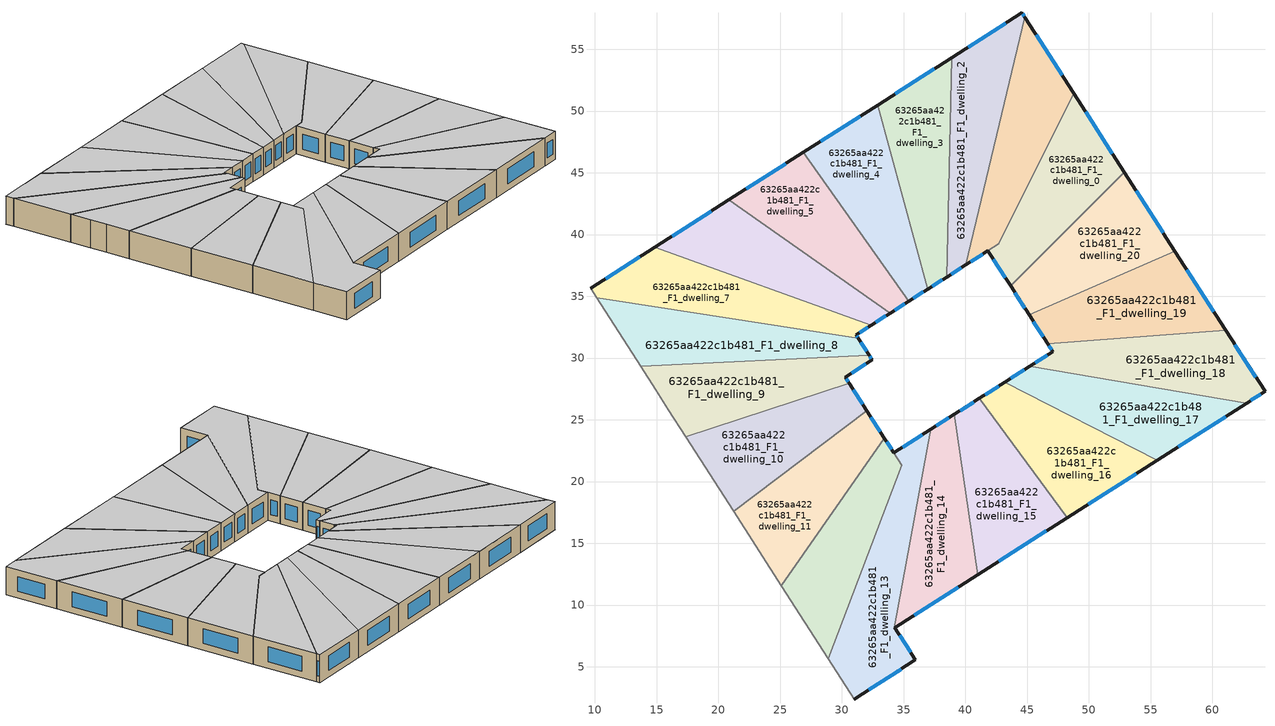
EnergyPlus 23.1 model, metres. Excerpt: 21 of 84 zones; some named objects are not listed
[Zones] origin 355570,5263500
63265aa422c1b481_F1_dwelling_0
 floor to 63265aa422c1b481_F0_dwelling_0 (EU_floor_Construction): 48.77,51.43 52.87,45.04 43.66,35.83 41.83,38.69 42.69,39.24 z3
 wall outside (EU_wall_Construction): 52.87,45.04 48.77,51.43 / 41.83,38.69 43.66,35.83 z3:6
 wall to 63265aa422c1b481_F1_dwelling_20 (EU_wall_Construction): 43.66,35.83 52.87,45.04 z3:6
 wall to 63265aa422c1b481_F1_dwelling_1 (EU_wall_Construction): 42.69,39.24 41.83,38.69 / 48.77,51.43 42.7,39.24 z3:6
 window (EU_Window_Construction): 51.91,46.54 49.73,49.93 / 42.26,38.02 43.23,36.5 z3.7:5.3
 ceiling to 63265aa422c1b481_F2_dwelling_0 (EU_floor_Construction): 52.87,45.04 48.77,51.43 42.69,39.24 41.83,38.69 43.66,35.83 z6
63265aa422c1b481_F1_dwelling_1
 floor to 63265aa422c1b481_F0_dwelling_1 (EU_floor_Construction): 44.81,57.61 48.77,51.43 42.69,39.24 40.02,37.53 z3
 wall outside (EU_wall_Construction): 48.77,51.43 44.81,57.61 / 40.02,37.53 41.83,38.69 z3:6
 wall to 63265aa422c1b481_F1_dwelling_2 (EU_wall_Construction): 44.81,57.61 40.02,37.53 z3:6
 window (EU_Window_Construction): 47.84,52.88 45.74,56.16 / 40.45,37.8 41.41,38.42 z3.7:5.3
 ceiling to 63265aa422c1b481_F2_dwelling_1 (EU_floor_Construction): 42.69,39.24 48.77,51.43 44.81,57.61 40.02,37.53 z6
63265aa422c1b481_F1_dwelling_10
 floor to 63265aa422c1b481_F0_dwelling_10 (EU_floor_Construction): 30.6,27.96 32.03,25.74 21.25,17.59 17.38,23.61 z3
 wall outside (EU_wall_Construction): 32.03,25.74 30.6,27.96 z3:6
 wall adiabatic (EU_wall_Construction): 17.38,23.61 21.25,17.59 z3:6
 wall to 63265aa422c1b481_F1_dwelling_9 (EU_wall_Construction): 30.6,27.96 17.38,23.61 z3:6
 wall to 63265aa422c1b481_F1_dwelling_11 (EU_wall_Construction): 21.25,17.59 32.03,25.74 z3:6
 window (EU_Window_Construction): 31.69,26.26 30.93,27.44 z3.7:5.3
 ceiling to 63265aa422c1b481_F2_dwelling_10 (EU_floor_Construction): 32.03,25.74 30.6,27.96 17.38,23.61 21.25,17.59 z6
63265aa422c1b481_F1_dwelling_11
 floor to 63265aa422c1b481_F0_dwelling_11 (EU_floor_Construction): 32.03,25.74 33.46,23.52 25.11,11.57 21.25,17.59 z3
 wall outside (EU_wall_Construction): 33.46,23.52 32.03,25.74 z3:6
 wall adiabatic (EU_wall_Construction): 21.25,17.59 25.11,11.57 z3:6
 wall to 63265aa422c1b481_F1_dwelling_12 (EU_wall_Construction): 25.11,11.57 33.46,23.52 z3:6
 window (EU_Window_Construction): 33.12,24.04 32.36,25.22 z3.7:5.3
 ceiling to 63265aa422c1b481_F2_dwelling_11 (EU_floor_Construction): 25.11,11.57 33.46,23.52 32.03,25.74 21.25,17.59 z6
63265aa422c1b481_F1_dwelling_12
 floor to 63265aa422c1b481_F0_dwelling_12 (EU_floor_Construction): 34.22,22.32 34.86,21.32 28.92,5.64 25.11,11.57 33.46,23.52 z3
 wall outside (EU_wall_Construction): 34.22,22.32 33.46,23.52 z3:6
 wall adiabatic (EU_wall_Construction): 25.11,11.57 28.92,5.64 z3:6
 wall to 63265aa422c1b481_F1_dwelling_13 (EU_wall_Construction): 28.92,5.64 34.86,21.32 34.22,22.32 z3:6
 window (EU_Window_Construction): 34.04,22.6 33.64,23.24 z3.7:5.3
 ceiling to 63265aa422c1b481_F2_dwelling_12 (EU_floor_Construction): 28.92,5.64 34.86,21.32 34.22,22.32 33.46,23.52 25.11,11.57 z6
63265aa422c1b481_F1_dwelling_13
 floor to 63265aa422c1b481_F0_dwelling_13 (EU_floor_Construction): 37.2,24.22 34.27,8.16 34.28,8.16 35.97,5.55 31.01,2.38 28.92,5.64 34.86,21.33 34.22,22.32 z3
 wall outside (EU_wall_Construction): 31.01,2.38 35.97,5.55 34.28,8.16 / 37.2,24.22 34.22,22.32 z3:6
 wall adiabatic (EU_wall_Construction): 28.92,5.64 31.01,2.38 z3:6
 wall to 63265aa422c1b481_F1_dwelling_14 (EU_wall_Construction): 34.27,8.16 37.2,24.22 / 34.27,8.16 34.28,8.17 z3:6
 window (EU_Window_Construction): 35.57,6.16 34.68,7.55 / 32.18,3.13 34.8,4.81 / 36.5,23.77 34.92,22.76 z3.7:5.3
 ceiling to 63265aa422c1b481_F2_dwelling_13 (EU_floor_Construction): 35.97,5.55 34.28,8.16 34.27,8.16 37.2,24.22 34.22,22.32 34.86,21.33 28.92,5.64 31.01,2.38 z6
63265aa422c1b481_F1_dwelling_14
 floor to 63265aa422c1b481_F0_dwelling_14 (EU_floor_Construction): 39.1,25.43 41.02,12.46 34.28,8.17 34.27,8.16 37.2,24.22 z3
 wall outside (EU_wall_Construction): 34.28,8.17 41.02,12.46 / 39.1,25.43 37.2,24.22 z3:6
 wall to 63265aa422c1b481_F1_dwelling_15 (EU_wall_Construction): 41.02,12.46 39.1,25.43 z3:6
 window (EU_Window_Construction): 35.86,9.17 39.43,11.45 / 38.65,25.14 37.64,24.5 z3.7:5.3
 ceiling to 63265aa422c1b481_F2_dwelling_14 (EU_floor_Construction): 41.02,12.46 39.1,25.43 37.2,24.22 34.27,8.16 34.28,8.17 z6
63265aa422c1b481_F1_dwelling_15
 floor to 63265aa422c1b481_F0_dwelling_15 (EU_floor_Construction): 41.14,26.73 48.27,17.09 41.02,12.46 39.1,25.43 z3
 wall outside (EU_wall_Construction): 41.14,26.73 39.1,25.43 / 41.02,12.46 48.27,17.09 z3:6
 wall to 63265aa422c1b481_F1_dwelling_16 (EU_wall_Construction): 48.27,17.09 41.14,26.73 z3:6
 window (EU_Window_Construction): 40.66,26.43 39.58,25.74 / 42.72,13.55 46.57,16 z3.7:5.3
 ceiling to 63265aa422c1b481_F2_dwelling_15 (EU_floor_Construction): 48.27,17.09 41.14,26.73 39.1,25.43 41.02,12.46 z6
63265aa422c1b481_F1_dwelling_16
 floor to 63265aa422c1b481_F0_dwelling_16 (EU_floor_Construction): 55.53,21.72 48.27,17.09 41.14,26.73 43.19,28.04 z3
 wall outside (EU_wall_Construction): 43.19,28.04 41.14,26.73 / 48.27,17.09 55.53,21.72 z3:6
 wall to 63265aa422c1b481_F1_dwelling_17 (EU_wall_Construction): 55.53,21.72 43.19,28.04 z3:6
 window (EU_Window_Construction): 42.71,27.73 41.62,27.04 / 49.97,18.17 53.82,20.63 z3.7:5.3
 ceiling to 63265aa422c1b481_F2_dwelling_16 (EU_floor_Construction): 55.53,21.72 43.19,28.04 41.14,26.73 48.27,17.09 z6
63265aa422c1b481_F1_dwelling_17
 floor to 63265aa422c1b481_F0_dwelling_17 (EU_floor_Construction): 62.78,26.34 55.53,21.72 43.19,28.04 45.23,29.34 z3
 wall outside (EU_wall_Construction): 45.23,29.34 43.19,28.04 / 55.53,21.72 62.78,26.34 z3:6
 wall to 63265aa422c1b481_F1_dwelling_18 (EU_wall_Construction): 62.78,26.34 45.23,29.34 z3:6
 window (EU_Window_Construction): 44.75,29.04 43.67,28.34 / 57.23,22.8 61.08,25.26 z3.7:5.3
 ceiling to 63265aa422c1b481_F2_dwelling_17 (EU_floor_Construction): 62.78,26.34 45.23,29.34 43.19,28.04 55.53,21.72 z6
63265aa422c1b481_F1_dwelling_18
 floor to 63265aa422c1b481_F0_dwelling_18 (EU_floor_Construction): 61.08,32.26 64.27,27.29 62.78,26.34 45.23,29.34 47.08,30.52 46.67,31.16 z3
 wall outside (EU_wall_Construction): 46.67,31.16 47.08,30.52 45.23,29.34 / 62.78,26.34 64.27,27.29 61.08,32.26 z3:6
 wall to 63265aa422c1b481_F1_dwelling_19 (EU_wall_Construction): 61.08,32.26 46.67,31.16 z3:6
 window (EU_Window_Construction): 46.64,30.24 45.67,29.62 / 46.76,31.01 46.98,30.67 / 63.52,28.46 61.83,31.09 / 63.13,26.57 63.92,27.07 z3.7:5.3
 ceiling to 63265aa422c1b481_F2_dwelling_18 (EU_floor_Construction): 64.27,27.29 61.08,32.26 46.67,31.16 47.08,30.52 45.23,29.34 62.78,26.34 z6
63265aa422c1b481_F1_dwelling_19
 floor to 63265aa422c1b481_F0_dwelling_19 (EU_floor_Construction): 56.97,38.65 61.08,32.26 46.67,31.16 45.17,33.5 z3
 wall outside (EU_wall_Construction): 45.17,33.5 46.67,31.16 / 61.08,32.26 56.97,38.65 z3:6
 wall to 63265aa422c1b481_F1_dwelling_20 (EU_wall_Construction): 56.97,38.65 45.17,33.5 z3:6
 window (EU_Window_Construction): 45.52,32.95 46.32,31.71 / 60.11,33.76 57.94,37.15 z3.7:5.3
 ceiling to 63265aa422c1b481_F2_dwelling_19 (EU_floor_Construction): 61.08,32.26 56.97,38.65 45.17,33.5 46.67,31.16 z6
63265aa422c1b481_F1_dwelling_2
 floor to 63265aa422c1b481_F0_dwelling_2 (EU_floor_Construction): 44.59,57.95 44.81,57.61 40.02,37.53 38.49,36.56 38.92,54.33 z3
 wall outside (EU_wall_Construction): 38.49,36.56 40.02,37.53 / 44.81,57.61 44.59,57.95 38.92,54.33 z3:6
 wall to 63265aa422c1b481_F1_dwelling_3 (EU_wall_Construction): 38.92,54.33 38.49,36.56 z3:6
 window (EU_Window_Construction): 38.85,36.79 39.66,37.3 / 43.26,57.1 40.25,55.18 / 44.76,57.69 44.64,57.87 z3.7:5.3
 ceiling to 63265aa422c1b481_F2_dwelling_2 (EU_floor_Construction): 40.02,37.53 44.81,57.61 44.59,57.95 38.92,54.33 38.49,36.56 z6
63265aa422c1b481_F1_dwelling_20
 floor to 63265aa422c1b481_F0_dwelling_20 (EU_floor_Construction): 52.87,45.04 56.97,38.65 45.17,33.5 43.66,35.83 z3
 wall outside (EU_wall_Construction): 43.66,35.83 45.17,33.5 / 56.97,38.65 52.87,45.04 z3:6
 window (EU_Window_Construction): 44.02,35.29 44.81,34.05 / 56.01,40.15 53.84,43.54 z3.7:5.3
 ceiling to 63265aa422c1b481_F2_dwelling_20 (EU_floor_Construction): 56.97,38.65 52.87,45.04 43.66,35.83 45.17,33.5 z6
63265aa422c1b481_F1_dwelling_3
 floor to 63265aa422c1b481_F0_dwelling_3 (EU_floor_Construction): 38.92,54.33 38.49,36.56 36.96,35.59 32.9,50.49 z3
 wall outside (EU_wall_Construction): 36.97,35.59 38.49,36.56 / 38.92,54.33 32.9,50.49 z3:6
 wall to 63265aa422c1b481_F1_dwelling_4 (EU_wall_Construction): 32.9,50.49 36.96,35.59 z3:6
 window (EU_Window_Construction): 37.32,35.81 38.13,36.33 / 37.5,53.42 34.31,51.39 z3.7:5.3
 ceiling to 63265aa422c1b481_F2_dwelling_3 (EU_floor_Construction): 38.49,36.56 38.92,54.33 32.9,50.49 36.96,35.59 z6
63265aa422c1b481_F1_dwelling_4
 floor to 63265aa422c1b481_F0_dwelling_4 (EU_floor_Construction): 32.9,50.49 36.96,35.59 35.44,34.61 26.88,46.64 z3
 wall outside (EU_wall_Construction): 35.44,34.61 36.97,35.59 / 32.9,50.49 26.88,46.64 z3:6
 wall to 63265aa422c1b481_F1_dwelling_5 (EU_wall_Construction): 26.88,46.64 35.44,34.61 z3:6
 window (EU_Window_Construction): 35.8,34.84 36.61,35.36 / 31.49,49.58 28.29,47.55 z3.7:5.3
 ceiling to 63265aa422c1b481_F2_dwelling_4 (EU_floor_Construction): 36.96,35.59 32.9,50.49 26.88,46.64 35.44,34.61 z6
63265aa422c1b481_F1_dwelling_5
 floor to 63265aa422c1b481_F0_dwelling_5 (EU_floor_Construction): 26.88,46.64 35.44,34.61 33.91,33.64 20.86,42.8 z3
 wall outside (EU_wall_Construction): 33.91,33.64 35.44,34.61 / 26.88,46.64 20.86,42.8 z3:6
 wall to 63265aa422c1b481_F1_dwelling_6 (EU_wall_Construction): 20.86,42.8 33.91,33.64 z3:6
 window (EU_Window_Construction): 34.27,33.87 35.08,34.38 / 25.47,45.74 22.28,43.7 z3.7:5.3
 ceiling to 63265aa422c1b481_F2_dwelling_5 (EU_floor_Construction): 35.44,34.61 26.88,46.64 20.86,42.8 33.91,33.64 z6
63265aa422c1b481_F1_dwelling_6
 floor to 63265aa422c1b481_F0_dwelling_6 (EU_floor_Construction): 33.91,33.64 32.38,32.66 14.84,38.96 20.86,42.8 z3
 wall outside (EU_wall_Construction): 32.38,32.66 33.91,33.64 / 20.86,42.8 14.84,38.96 z3:6
 wall to 63265aa422c1b481_F1_dwelling_7 (EU_wall_Construction): 14.84,38.96 32.38,32.66 z3:6
 window (EU_Window_Construction): 32.74,32.89 33.55,33.41 / 19.45,41.9 16.26,39.86 z3.7:5.3
 ceiling to 63265aa422c1b481_F2_dwelling_6 (EU_floor_Construction): 33.91,33.64 20.86,42.8 14.84,38.96 32.38,32.66 z6
63265aa422c1b481_F1_dwelling_7
 floor to 63265aa422c1b481_F0_dwelling_7 (EU_floor_Construction): 32.38,32.66 31.15,31.88 31.33,31.61 10.14,34.89 9.65,35.65 14.84,38.96 z3
 wall outside (EU_wall_Construction): 31.33,31.61 31.15,31.88 32.38,32.66 / 14.84,38.96 9.65,35.65 z3:6
 wall adiabatic (EU_wall_Construction): 9.65,35.65 10.14,34.89 z3:6
 wall to 63265aa422c1b481_F1_dwelling_8 (EU_wall_Construction): 10.14,34.89 31.33,31.61 z3:6
 window (EU_Window_Construction): 31.44,32.06 32.09,32.48 / 31.29,31.67 31.19,31.82 / 13.63,38.18 10.87,36.43 z3.7:5.3
 ceiling to 63265aa422c1b481_F2_dwelling_7 (EU_floor_Construction): 31.33,31.61 31.15,31.88 32.38,32.66 14.84,38.96 9.65,35.65 10.14,34.89 z6
63265aa422c1b481_F1_dwelling_8
 floor to 63265aa422c1b481_F0_dwelling_8 (EU_floor_Construction): 31.33,31.61 32.21,30.23 13.7,29.35 10.14,34.89 z3
 wall outside (EU_wall_Construction): 32.21,30.23 31.33,31.61 z3:6
 wall adiabatic (EU_wall_Construction): 10.14,34.89 13.71,29.35 z3:6
 wall to 63265aa422c1b481_F1_dwelling_9 (EU_wall_Construction): 13.7,29.35 32.21,30.23 z3:6
 window (EU_Window_Construction): 32,30.55 31.53,31.28 z3.7:5.3
 ceiling to 63265aa422c1b481_F2_dwelling_8 (EU_floor_Construction): 32.21,30.23 31.33,31.61 10.14,34.89 13.7,29.35 z6
63265aa422c1b481_F1_dwelling_9
 floor to 63265aa422c1b481_F0_dwelling_9 (EU_floor_Construction): 32.21,30.23 32.45,29.85 30.28,28.45 30.6,27.96 17.38,23.61 15.96,25.83 14.94,27.42 13.7,29.35 z3
 wall outside (EU_wall_Construction): 30.6,27.96 30.28,28.45 32.45,29.85 32.21,30.23 z3:6
 wall adiabatic (EU_wall_Construction): 13.71,29.35 14.94,27.42 15.96,25.83 17.38,23.61 z3:6
 window (EU_Window_Construction): 32.39,29.94 32.27,30.14 / 30.79,28.78 31.94,29.52 / 30.53,28.08 30.36,28.34 z3.7:5.3
 ceiling to 63265aa422c1b481_F2_dwelling_9 (EU_floor_Construction): 30.6,27.96 30.28,28.45 32.45,29.85 32.21,30.23 13.7,29.35 14.94,27.42 15.96,25.83 17.38,23.61 z6
[Building]
EU S2 Campaign: North Axis=0; Terrain=City; Solar Distribution=FullExterior
[Site:Location]
Budapest.Ferenc.Liszt.Intl.AP: Latitude=47.437; Longitude=19.256; Time Zone=1; Elevation=185
[SizingPeriod:WeatherFileDays]
AnnualSizingPeriod: Begin Month=1; Begin Day of Month=1; End Month=12; End Day of Month=31; Day of Week for Start Day=Monday; Use Weather File Daylight Saving Period=No; Use Weather File Rain and Snow Indicators=No
[MATERIAL]
EU_InternalMass_Material: Roughness=MediumRough; Thickness=0.1; Conductivity=1; Density=1800; Specific Heat=900; Thermal Absorptance=0.9; Solar Absorptance=0.7; Visible Absorptance=0.7
[MATERIAL:NOMASS] Roughness=MediumRough; Thermal Absorptance=0.9; Solar Absorptance=0.7; Visible Absorptance=0.7
Name | Thermal Resistance
EU_wall_NoMass | 0.832559
EU_floor_NoMass | 0.872794
[WINDOWMATERIAL:SIMPLEGLAZINGSYSTEM]
EU_Window_SimpleGlazing: UFactor=2.79869; Solar Heat Gain Coefficient=0.75; Visible Transmittance=0.75
[CONSTRUCTION]
EU_wall_Construction: EU_wall_NoMass
EU_floor_Construction: EU_floor_NoMass
EU_Window_Construction: EU_Window_SimpleGlazing
EU_InternalMass_Construction: EU_InternalMass_Material
[ZONE] Type=1; Multiplier=1; Ceiling Height=autocalculate; Floor Area=autocalculate; Part of Total Floor Area=Yes
Name | Volume
63265aa422c1b481_F1_dwelling_0 | 198.924
63265aa422c1b481_F1_dwelling_1 | 197.02
63265aa422c1b481_F1_dwelling_10 | 197.993
63265aa422c1b481_F1_dwelling_11; 63265aa422c1b481_F1_dwelling_2; 63265aa422c1b481_F1_dwelling_4 | 197.985
63265aa422c1b481_F1_dwelling_12 | 195.129
63265aa422c1b481_F1_dwelling_13 | 214.574
63265aa422c1b481_F1_dwelling_14 | 184.165
63265aa422c1b481_F1_dwelling_15 | 197.976
63265aa422c1b481_F1_dwelling_16 | 198.018
63265aa422c1b481_F1_dwelling_17 | 197.974
63265aa422c1b481_F1_dwelling_18 | 197.997
63265aa422c1b481_F1_dwelling_19 | 197.949
63265aa422c1b481_F1_dwelling_20 | 197.999
63265aa422c1b481_F1_dwelling_3 | 197.994
63265aa422c1b481_F1_dwelling_5 | 197.982
63265aa422c1b481_F1_dwelling_6 | 198.004
63265aa422c1b481_F1_dwelling_7 | 197.967
63265aa422c1b481_F1_dwelling_8 | 197.989
63265aa422c1b481_F1_dwelling_9 | 197.981
[INTERNALMASS] Construction=EU_InternalMass_Construction
Name | Zone or ZoneList | Surface Area
63265aa422c1b481_F1_dwelling_0_EU_InternalMass | 63265aa422c1b481_F1_dwelling_0 | 66.3074
63265aa422c1b481_F1_dwelling_1_EU_InternalMass | 63265aa422c1b481_F1_dwelling_1 | 65.6717
63265aa422c1b481_F1_dwelling_2_EU_InternalMass | 63265aa422c1b481_F1_dwelling_2 | 65.9951
63265aa422c1b481_F1_dwelling_3_EU_InternalMass | 63265aa422c1b481_F1_dwelling_3 | 65.9982
63265aa422c1b481_F1_dwelling_4_EU_InternalMass | 63265aa422c1b481_F1_dwelling_4 | 65.9948
63265aa422c1b481_F1_dwelling_5_EU_InternalMass | 63265aa422c1b481_F1_dwelling_5 | 65.994
63265aa422c1b481_F1_dwelling_6_EU_InternalMass | 63265aa422c1b481_F1_dwelling_6 | 66.0013
63265aa422c1b481_F1_dwelling_7_EU_InternalMass | 63265aa422c1b481_F1_dwelling_7 | 65.989
63265aa422c1b481_F1_dwelling_8_EU_InternalMass | 63265aa422c1b481_F1_dwelling_8 | 65.9962
63265aa422c1b481_F1_dwelling_9_EU_InternalMass | 63265aa422c1b481_F1_dwelling_9 | 65.994
63265aa422c1b481_F1_dwelling_10_EU_InternalMass | 63265aa422c1b481_F1_dwelling_10 | 65.9976
63265aa422c1b481_F1_dwelling_11_EU_InternalMass | 63265aa422c1b481_F1_dwelling_11 | 65.995
63265aa422c1b481_F1_dwelling_12_EU_InternalMass | 63265aa422c1b481_F1_dwelling_12 | 65.0457
63265aa422c1b481_F1_dwelling_13_EU_InternalMass | 63265aa422c1b481_F1_dwelling_13 | 71.5251
63265aa422c1b481_F1_dwelling_14_EU_InternalMass | 63265aa422c1b481_F1_dwelling_14 | 61.4068
63265aa422c1b481_F1_dwelling_15_EU_InternalMass | 63265aa422c1b481_F1_dwelling_15 | 65.992
63265aa422c1b481_F1_dwelling_16_EU_InternalMass | 63265aa422c1b481_F1_dwelling_16 | 66.0059
63265aa422c1b481_F1_dwelling_17_EU_InternalMass | 63265aa422c1b481_F1_dwelling_17 | 65.9913
63265aa422c1b481_F1_dwelling_18_EU_InternalMass | 63265aa422c1b481_F1_dwelling_18 | 65.999
63265aa422c1b481_F1_dwelling_19_EU_InternalMass | 63265aa422c1b481_F1_dwelling_19 | 65.9831
63265aa422c1b481_F1_dwelling_20_EU_InternalMass | 63265aa422c1b481_F1_dwelling_20 | 65.9996
[OTHEREQUIPMENT] Fuel Type=Electricity; Design Level Calculation Method=Watts/Area; Power per Zone Floor Area=1; Fraction Latent=0; Fraction Radiant=0; Fraction Lost=0; Carbon Dioxide Generation Rate=0; EndUse Subcategory=EU_Step8_InternalGains
Name | Zone or ZoneList or Space or SpaceList | Schedule
EU_Step8_InternalGain_63265aa422c1b481_F1_dwelling_0_f000 | 63265aa422c1b481_F1_dwelling_0 | EU_Step8_GainSchedule_63265aa422c1b481_F1_dwelling_0_f000
EU_Step8_InternalGain_63265aa422c1b481_F1_dwelling_1_f000 | 63265aa422c1b481_F1_dwelling_1 | EU_Step8_GainSchedule_63265aa422c1b481_F1_dwelling_1_f000
EU_Step8_InternalGain_63265aa422c1b481_F1_dwelling_2_f000 | 63265aa422c1b481_F1_dwelling_2 | EU_Step8_GainSchedule_63265aa422c1b481_F1_dwelling_2_f000
EU_Step8_InternalGain_63265aa422c1b481_F1_dwelling_3_f000 | 63265aa422c1b481_F1_dwelling_3 | EU_Step8_GainSchedule_63265aa422c1b481_F1_dwelling_3_f000
EU_Step8_InternalGain_63265aa422c1b481_F1_dwelling_4_f000 | 63265aa422c1b481_F1_dwelling_4 | EU_Step8_GainSchedule_63265aa422c1b481_F1_dwelling_4_f000
EU_Step8_InternalGain_63265aa422c1b481_F1_dwelling_5_f000 | 63265aa422c1b481_F1_dwelling_5 | EU_Step8_GainSchedule_63265aa422c1b481_F1_dwelling_5_f000
EU_Step8_InternalGain_63265aa422c1b481_F1_dwelling_6_f000 | 63265aa422c1b481_F1_dwelling_6 | EU_Step8_GainSchedule_63265aa422c1b481_F1_dwelling_6_f000
EU_Step8_InternalGain_63265aa422c1b481_F1_dwelling_7_f000 | 63265aa422c1b481_F1_dwelling_7 | EU_Step8_GainSchedule_63265aa422c1b481_F1_dwelling_7_f000
EU_Step8_InternalGain_63265aa422c1b481_F1_dwelling_8_f000 | 63265aa422c1b481_F1_dwelling_8 | EU_Step8_GainSchedule_63265aa422c1b481_F1_dwelling_8_f000
EU_Step8_InternalGain_63265aa422c1b481_F1_dwelling_9_f000 | 63265aa422c1b481_F1_dwelling_9 | EU_Step8_GainSchedule_63265aa422c1b481_F1_dwelling_9_f000
EU_Step8_InternalGain_63265aa422c1b481_F1_dwelling_10_f000 | 63265aa422c1b481_F1_dwelling_10 | EU_Step8_GainSchedule_63265aa422c1b481_F1_dwelling_10_f000
EU_Step8_InternalGain_63265aa422c1b481_F1_dwelling_11_f000 | 63265aa422c1b481_F1_dwelling_11 | EU_Step8_GainSchedule_63265aa422c1b481_F1_dwelling_11_f000
EU_Step8_InternalGain_63265aa422c1b481_F1_dwelling_12_f000 | 63265aa422c1b481_F1_dwelling_12 | EU_Step8_GainSchedule_63265aa422c1b481_F1_dwelling_12_f000
EU_Step8_InternalGain_63265aa422c1b481_F1_dwelling_13_f000 | 63265aa422c1b481_F1_dwelling_13 | EU_Step8_GainSchedule_63265aa422c1b481_F1_dwelling_13_f000
EU_Step8_InternalGain_63265aa422c1b481_F1_dwelling_14_f000 | 63265aa422c1b481_F1_dwelling_14 | EU_Step8_GainSchedule_63265aa422c1b481_F1_dwelling_14_f000
EU_Step8_InternalGain_63265aa422c1b481_F1_dwelling_15_f000 | 63265aa422c1b481_F1_dwelling_15 | EU_Step8_GainSchedule_63265aa422c1b481_F1_dwelling_15_f000
EU_Step8_InternalGain_63265aa422c1b481_F1_dwelling_16_f000 | 63265aa422c1b481_F1_dwelling_16 | EU_Step8_GainSchedule_63265aa422c1b481_F1_dwelling_16_f000
EU_Step8_InternalGain_63265aa422c1b481_F1_dwelling_17_f000 | 63265aa422c1b481_F1_dwelling_17 | EU_Step8_GainSchedule_63265aa422c1b481_F1_dwelling_17_f000
EU_Step8_InternalGain_63265aa422c1b481_F1_dwelling_18_f000 | 63265aa422c1b481_F1_dwelling_18 | EU_Step8_GainSchedule_63265aa422c1b481_F1_dwelling_18_f000
EU_Step8_InternalGain_63265aa422c1b481_F1_dwelling_19_f000 | 63265aa422c1b481_F1_dwelling_19 | EU_Step8_GainSchedule_63265aa422c1b481_F1_dwelling_19_f000
EU_Step8_InternalGain_63265aa422c1b481_F1_dwelling_20_f000 | 63265aa422c1b481_F1_dwelling_20 | EU_Step8_GainSchedule_63265aa422c1b481_F1_dwelling_20_f000
[ZONEVENTILATION:DESIGNFLOWRATE] Schedule=EU_AlwaysOn; Design Flow Rate Calculation Method=AirChanges/Hour; Air Changes per Hour=0.475469; Ventilation Type=Natural; Fan Pressure Rise=0; Fan Total Efficiency=1; Constant Term Coefficient=1; Temperature Term Coefficient=0; Velocity Term Coefficient=0; Velocity Squared Term Coefficient=0; Minimum Indoor Temperature=-100; Maximum Indoor Temperature=100; Delta Temperature=-100; Minimum Outdoor Temperature=-100; Maximum Outdoor Temperature=100; Maximum Wind Speed=40
Name | Zone or ZoneList or Space or SpaceList
EU_ConstantAir_63265aa422c1b481_F1_dwelling_0 | 63265aa422c1b481_F1_dwelling_0
EU_ConstantAir_63265aa422c1b481_F1_dwelling_1 | 63265aa422c1b481_F1_dwelling_1
EU_ConstantAir_63265aa422c1b481_F1_dwelling_2 | 63265aa422c1b481_F1_dwelling_2
EU_ConstantAir_63265aa422c1b481_F1_dwelling_3 | 63265aa422c1b481_F1_dwelling_3
EU_ConstantAir_63265aa422c1b481_F1_dwelling_4 | 63265aa422c1b481_F1_dwelling_4
EU_ConstantAir_63265aa422c1b481_F1_dwelling_5 | 63265aa422c1b481_F1_dwelling_5
EU_ConstantAir_63265aa422c1b481_F1_dwelling_6 | 63265aa422c1b481_F1_dwelling_6
EU_ConstantAir_63265aa422c1b481_F1_dwelling_7 | 63265aa422c1b481_F1_dwelling_7
EU_ConstantAir_63265aa422c1b481_F1_dwelling_8 | 63265aa422c1b481_F1_dwelling_8
EU_ConstantAir_63265aa422c1b481_F1_dwelling_9 | 63265aa422c1b481_F1_dwelling_9
EU_ConstantAir_63265aa422c1b481_F1_dwelling_10 | 63265aa422c1b481_F1_dwelling_10
EU_ConstantAir_63265aa422c1b481_F1_dwelling_11 | 63265aa422c1b481_F1_dwelling_11
EU_ConstantAir_63265aa422c1b481_F1_dwelling_12 | 63265aa422c1b481_F1_dwelling_12
EU_ConstantAir_63265aa422c1b481_F1_dwelling_13 | 63265aa422c1b481_F1_dwelling_13
EU_ConstantAir_63265aa422c1b481_F1_dwelling_14 | 63265aa422c1b481_F1_dwelling_14
EU_ConstantAir_63265aa422c1b481_F1_dwelling_15 | 63265aa422c1b481_F1_dwelling_15
EU_ConstantAir_63265aa422c1b481_F1_dwelling_16 | 63265aa422c1b481_F1_dwelling_16
EU_ConstantAir_63265aa422c1b481_F1_dwelling_17 | 63265aa422c1b481_F1_dwelling_17
EU_ConstantAir_63265aa422c1b481_F1_dwelling_18 | 63265aa422c1b481_F1_dwelling_18
EU_ConstantAir_63265aa422c1b481_F1_dwelling_19 | 63265aa422c1b481_F1_dwelling_19
EU_ConstantAir_63265aa422c1b481_F1_dwelling_20 | 63265aa422c1b481_F1_dwelling_20
[HVACTEMPLATE:ZONE:IDEALLOADSAIRSYSTEM] System Availability Schedule=EU_AlwaysOn; Maximum Heating Supply Air Temperature=50; Minimum Cooling Supply Air Temperature=13; Maximum Heating Supply Air Humidity Ratio=0.0156; Minimum Cooling Supply Air Humidity Ratio=0.0077; Heating Limit=NoLimit; Cooling Limit=NoLimit; Heating Availability Schedule=EU_AlwaysOn; Cooling Availability Schedule=EU_CoolingOff; Dehumidification Control Type=ConstantSensibleHeatRatio; Cooling Sensible Heat Ratio=0.7; Dehumidification Setpoint=60; Humidification Control Type=None; Humidification Setpoint=30; Outdoor Air Method=None; Outdoor Air Flow Rate per Person=0.00944; Outdoor Air Flow Rate per Zone Floor Area=0; Outdoor Air Flow Rate per Zone=0; Demand Controlled Ventilation Type=None; Outdoor Air Economizer Type=NoEconomizer; Heat Recovery Type=None; Sensible Heat Recovery Effectiveness=0.7; Latent Heat Recovery Effectiveness=0.65
Name | Template Thermostat
63265aa422c1b481_F1_dwelling_0 | EU_HeatOnly_63265aa422c1b481_F1_dwelling_0
63265aa422c1b481_F1_dwelling_1 | EU_HeatOnly_63265aa422c1b481_F1_dwelling_1
63265aa422c1b481_F1_dwelling_2 | EU_HeatOnly_63265aa422c1b481_F1_dwelling_2
63265aa422c1b481_F1_dwelling_3 | EU_HeatOnly_63265aa422c1b481_F1_dwelling_3
63265aa422c1b481_F1_dwelling_4 | EU_HeatOnly_63265aa422c1b481_F1_dwelling_4
63265aa422c1b481_F1_dwelling_5 | EU_HeatOnly_63265aa422c1b481_F1_dwelling_5
63265aa422c1b481_F1_dwelling_6 | EU_HeatOnly_63265aa422c1b481_F1_dwelling_6
63265aa422c1b481_F1_dwelling_7 | EU_HeatOnly_63265aa422c1b481_F1_dwelling_7
63265aa422c1b481_F1_dwelling_8 | EU_HeatOnly_63265aa422c1b481_F1_dwelling_8
63265aa422c1b481_F1_dwelling_9 | EU_HeatOnly_63265aa422c1b481_F1_dwelling_9
63265aa422c1b481_F1_dwelling_10 | EU_HeatOnly_63265aa422c1b481_F1_dwelling_10
63265aa422c1b481_F1_dwelling_11 | EU_HeatOnly_63265aa422c1b481_F1_dwelling_11
63265aa422c1b481_F1_dwelling_12 | EU_HeatOnly_63265aa422c1b481_F1_dwelling_12
63265aa422c1b481_F1_dwelling_13 | EU_HeatOnly_63265aa422c1b481_F1_dwelling_13
63265aa422c1b481_F1_dwelling_14 | EU_HeatOnly_63265aa422c1b481_F1_dwelling_14
63265aa422c1b481_F1_dwelling_15 | EU_HeatOnly_63265aa422c1b481_F1_dwelling_15
63265aa422c1b481_F1_dwelling_16 | EU_HeatOnly_63265aa422c1b481_F1_dwelling_16
63265aa422c1b481_F1_dwelling_17 | EU_HeatOnly_63265aa422c1b481_F1_dwelling_17
63265aa422c1b481_F1_dwelling_18 | EU_HeatOnly_63265aa422c1b481_F1_dwelling_18
63265aa422c1b481_F1_dwelling_19 | EU_HeatOnly_63265aa422c1b481_F1_dwelling_19
63265aa422c1b481_F1_dwelling_20 | EU_HeatOnly_63265aa422c1b481_F1_dwelling_20
[SIZING:ZONE] Zone Cooling Design Supply Air Temperature Input Method=SupplyAirTemperature; Zone Cooling Design Supply Air Temperature=13; Zone Heating Design Supply Air Temperature Input Method=SupplyAirTemperature; Zone Heating Design Supply Air Temperature=50; Zone Cooling Design Supply Air Humidity Ratio=0.008; Zone Heating Design Supply Air Humidity Ratio=0.008; Cooling Design Air Flow Method=DesignDay; Cooling Design Air Flow Rate=0; Cooling Minimum Air Flow per Zone Floor Area=0.000762; Cooling Minimum Air Flow=0; Cooling Minimum Air Flow Fraction=0.2; Heating Design Air Flow Method=DesignDay; Heating Design Air Flow Rate=0; Heating Maximum Air Flow per Zone Floor Area=0.002032; Heating Maximum Air Flow=0.141576; Heating Maximum Air Flow Fraction=0.3; Account for Dedicated Outdoor Air System=No; Dedicated Outdoor Air System Control Strategy=NeutralSupplyAir; Dedicated Outdoor Air Low Setpoint Temperature for Design=autosize; Dedicated Outdoor Air High Setpoint Temperature for Design=autosize; Zone Load Sizing Method=Sensible Load Only No Latent Load; Zone Latent Cooling Design Supply Air Humidity Ratio Input Method=HumidityRatioDifference; Zone Cooling Design Supply Air Humidity Ratio Difference=0.005; Zone Latent Heating Design Supply Air Humidity Ratio Input Method=HumidityRatioDifference; Zone Humidification Design Supply Air Humidity Ratio Difference=0.005
63265aa422c1b481_F1_dwelling_0; 63265aa422c1b481_F1_dwelling_1; 63265aa422c1b481_F1_dwelling_2; 63265aa422c1b481_F1_dwelling_3; 63265aa422c1b481_F1_dwelling_4; 63265aa422c1b481_F1_dwelling_5; 63265aa422c1b481_F1_dwelling_6; 63265aa422c1b481_F1_dwelling_7; 63265aa422c1b481_F1_dwelling_8; 63265aa422c1b481_F1_dwelling_9; 63265aa422c1b481_F1_dwelling_10; 63265aa422c1b481_F1_dwelling_11; 63265aa422c1b481_F1_dwelling_12; 63265aa422c1b481_F1_dwelling_13; 63265aa422c1b481_F1_dwelling_14; 63265aa422c1b481_F1_dwelling_15; 63265aa422c1b481_F1_dwelling_16; 63265aa422c1b481_F1_dwelling_17; 63265aa422c1b481_F1_dwelling_18; 63265aa422c1b481_F1_dwelling_19; 63265aa422c1b481_F1_dwelling_20
[SCHEDULE:CONSTANT]
Name | Hourly Value
EU_AlwaysOn | 1
EU_CoolingOff | 0
[SCHEDULE:FILE] Column Number=1; Rows to Skip at Top=0; Number of Hours of Data=8760; Column Separator=Comma; Interpolate to Timestep=No; Minutes per Item=60; Adjust Schedule for Daylight Savings=Yes
Name | File
EU_Step8_GainSchedule_63265aa422c1b481_F1_dwelling_0_f000 | ../../schedules/63265aa422c1b481/63265aa422c1b481_F1_dwelling_0_f000_gain.csv
EU_Step8_GainSchedule_63265aa422c1b481_F1_dwelling_1_f000 | ../../schedules/63265aa422c1b481/63265aa422c1b481_F1_dwelling_1_f000_gain.csv
EU_Step8_GainSchedule_63265aa422c1b481_F1_dwelling_2_f000 | ../../schedules/63265aa422c1b481/63265aa422c1b481_F1_dwelling_2_f000_gain.csv
EU_Step8_GainSchedule_63265aa422c1b481_F1_dwelling_3_f000 | ../../schedules/63265aa422c1b481/63265aa422c1b481_F1_dwelling_3_f000_gain.csv
EU_Step8_GainSchedule_63265aa422c1b481_F1_dwelling_4_f000 | ../../schedules/63265aa422c1b481/63265aa422c1b481_F1_dwelling_4_f000_gain.csv
EU_Step8_GainSchedule_63265aa422c1b481_F1_dwelling_5_f000 | ../../schedules/63265aa422c1b481/63265aa422c1b481_F1_dwelling_5_f000_gain.csv
EU_Step8_GainSchedule_63265aa422c1b481_F1_dwelling_6_f000 | ../../schedules/63265aa422c1b481/63265aa422c1b481_F1_dwelling_6_f000_gain.csv
EU_Step8_GainSchedule_63265aa422c1b481_F1_dwelling_7_f000 | ../../schedules/63265aa422c1b481/63265aa422c1b481_F1_dwelling_7_f000_gain.csv
EU_Step8_GainSchedule_63265aa422c1b481_F1_dwelling_8_f000 | ../../schedules/63265aa422c1b481/63265aa422c1b481_F1_dwelling_8_f000_gain.csv
EU_Step8_GainSchedule_63265aa422c1b481_F1_dwelling_9_f000 | ../../schedules/63265aa422c1b481/63265aa422c1b481_F1_dwelling_9_f000_gain.csv
EU_Step8_GainSchedule_63265aa422c1b481_F1_dwelling_10_f000 | ../../schedules/63265aa422c1b481/63265aa422c1b481_F1_dwelling_10_f000_gain.csv
EU_Step8_GainSchedule_63265aa422c1b481_F1_dwelling_11_f000 | ../../schedules/63265aa422c1b481/63265aa422c1b481_F1_dwelling_11_f000_gain.csv
EU_Step8_GainSchedule_63265aa422c1b481_F1_dwelling_12_f000 | ../../schedules/63265aa422c1b481/63265aa422c1b481_F1_dwelling_12_f000_gain.csv
EU_Step8_GainSchedule_63265aa422c1b481_F1_dwelling_13_f000 | ../../schedules/63265aa422c1b481/63265aa422c1b481_F1_dwelling_13_f000_gain.csv
EU_Step8_GainSchedule_63265aa422c1b481_F1_dwelling_14_f000 | ../../schedules/63265aa422c1b481/63265aa422c1b481_F1_dwelling_14_f000_gain.csv
EU_Step8_GainSchedule_63265aa422c1b481_F1_dwelling_15_f000 | ../../schedules/63265aa422c1b481/63265aa422c1b481_F1_dwelling_15_f000_gain.csv
EU_Step8_GainSchedule_63265aa422c1b481_F1_dwelling_16_f000 | ../../schedules/63265aa422c1b481/63265aa422c1b481_F1_dwelling_16_f000_gain.csv
EU_Step8_GainSchedule_63265aa422c1b481_F1_dwelling_17_f000 | ../../schedules/63265aa422c1b481/63265aa422c1b481_F1_dwelling_17_f000_gain.csv
EU_Step8_GainSchedule_63265aa422c1b481_F1_dwelling_18_f000 | ../../schedules/63265aa422c1b481/63265aa422c1b481_F1_dwelling_18_f000_gain.csv
EU_Step8_GainSchedule_63265aa422c1b481_F1_dwelling_19_f000 | ../../schedules/63265aa422c1b481/63265aa422c1b481_F1_dwelling_19_f000_gain.csv
EU_Step8_GainSchedule_63265aa422c1b481_F1_dwelling_20_f000 | ../../schedules/63265aa422c1b481/63265aa422c1b481_F1_dwelling_20_f000_gain.csv
